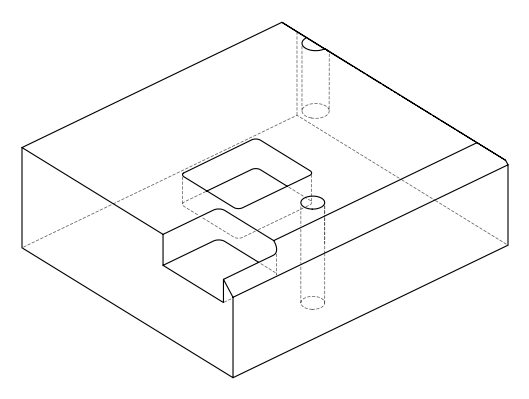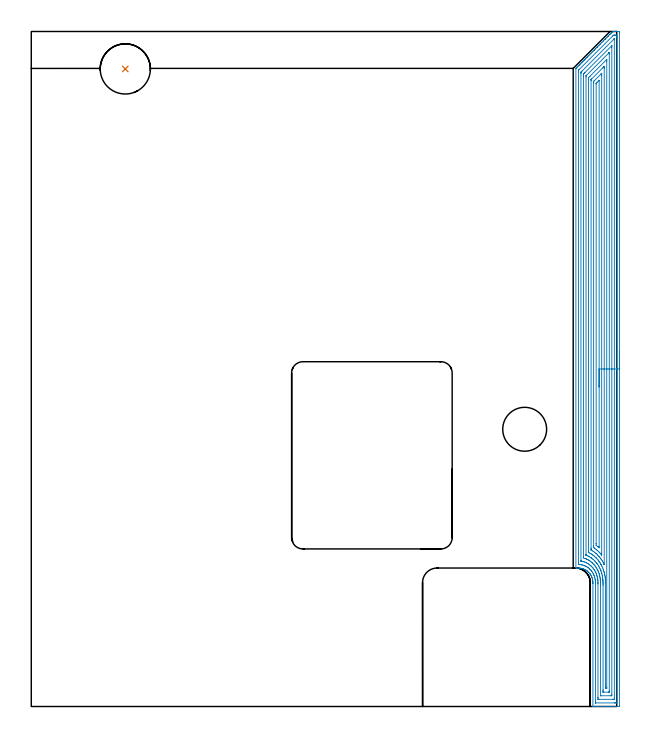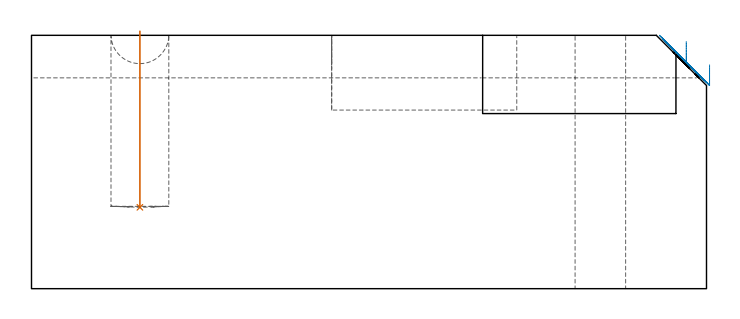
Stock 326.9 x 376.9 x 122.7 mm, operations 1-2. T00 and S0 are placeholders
(PLAN: 10 operations, 8 tool changes, 93.2 min)
(1 INDEXABLE_INSERT_DRILL_BLIND_HOLE_FROM_SOLID | STEP1POCKET | NXT0302_027 | 0.34 min | 51052 mm3)
(2 AREA_MILL | FG_CHAMFER_SURFACE | UGT0205_001 | 25.02 min | 111146 mm3)
(3 AREA_MILL_1 | FG_CHAMFER_SURFACE_1 | UGT0205_001 | 19.61 min | 64029 mm3)
(4 MILL_RECTANGULAR_POCKET | POCKET_RECTANGULAR_STRAIGHT | NXT0201_011 | Follow Part, ap 3, ae 75% | 27.67 min | 337800 mm3)
(5 MILL_SLOT | SLOT_PARTIAL_RECTANGULAR | NXT0201_012 | Follow Part, ap 4, ae 75% | 18.81 min | 269840 mm3)
(6 SPOT_DRILL | STEP1HOLE | NXT0321_9005460120000 | 0.05 min | 175 mm3)
(7 DRILL_BLIND_HOLE_INTO_CENTER | STEP1HOLE | NXT0301_035 | 0.05 min | 180 mm3)
(8 GUN_DRILL_THROUGH_HOLE | STEP1HOLE | UGT0307_002 | 0.56 min | 3203 mm3)
(9 SPADE_DRILL_TO_ENLARGE_THROUGH_HOLE | STEP1HOLE | UGT0306_006 | 0.52 min | 19521 mm3)
(10 DRILL_TO_ENLARGE_THROUGH_HOLE | STEP1HOLE | UGT0301_058 | 0.54 min | 34685 mm3)
(TOOL NXT0302_027 | Index. Insert Drill 28mm [880-D2800L32-05] | D28 PA176 FL140 Z2)
(TOOL UGT0205_001 | Chamfer Mill 20 x 3 x 45 deg. | D20 FL50 Z2)
(TOOL NXT0201_011 | ENDMILL 12mm [2P460-1200-NA 1630] | D12 FL38 Z6)
(TOOL NXT0201_012 | ENDMILL 16mm [2P460-1600-NA 1630] | D16 FL38 Z6)
(TOOL NXT0321_9005460120000 | NC Spot Drill, 142deg, 12mm, Carbide, Uncoated | D12 PA142 FL30 Z2)
(TOOL NXT0301_035 | Carbide Drill 6.4mm [860.1-0640-032A1-MM 2214] | D6.4 PA140 FL53 Z2)
(TOOL UGT0307_002 | Gun Drill 6 mm | D6 PA130 FL24 Z1)
(TOOL UGT0306_006 | Spade Drill 15.5mm | D15.5 PA132 FL10 Z2)
(TOOL UGT0301_058 | Twist Drill 24.5 mm | D24.5 PA118 FL160 Z2)
(OP 1 INDEXABLE_INSERT_DRILL_BLIND_HOLE_FROM_SOLID)
G17 G21 G94 G90
T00 M6
G54
G17 G0 G90 X52.5 Y356. S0 M3
G43 Z132.7 H1
G94 G81 G98 Z39.4 F250. R124.7
G80
M5
M2
(OP 2 AREA_MILL)
G17 G21 G94 G90
T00 M6
G54
G17 G0 G90 X328.4 Y198.45 S1061 M3
G43 Z132.7 H0
Z108.4
G94 G1 Y198.412 Z107.528 F250.
Y198.298 Z106.664
Y198.109 Z105.812
Y197.847 Z104.98
Y197.513 Z104.174
Y197.11 Z103.4
Y196.641 Z102.664
Y196.11 Z101.972
Y195.521 Z101.329
Y194.878 Z100.74
Y194.186 Z100.209
Y193.45 Z99.74
Y192.676 Z99.337
Y191.87 Z99.003
Y191.038 Z98.741
Y190.186 Z98.552
Y189.322 Z98.438
Y188.45 Z98.4
Y0.632
X328.398 Y0.056
X328.396 Y0.003 Z98.402
X328.395 Y0.001 Z98.403
X318.706 Y0. Z108.09
X316.25 Z110.544
X315.728 Z111.069
X315.36 Z111.436
X313.86 Z112.933
X313.774 Y0.002 Z113.019
X313.603 Y0.01 Z113.189
X313.6 Y0.185 Z113.2
X313.597 Y68.673 Z113.201
Y68.706
Y69.111 Z113.2
X313.585 Y69.499 Z113.208
X313.584 Y69.558 Z113.211
X313.554 Y70.006 Z113.246
X313.495 Y70.452 Z113.304
X313.41 Y70.9 Z113.388
X313.314 Y71.287 Z113.481
X313.301 Y71.346 Z113.496
X313.162 Y71.795 Z113.634
X313.005 Y72.24 Z113.793
X312.976 Y72.314 Z113.822
X312.877 Y72.526 Z113.922
X312.783 Y72.727 Z114.016
X312.572 Y73.134 Z114.225
X312.339 Y73.523 Z114.459
X312.287 Y73.603 Z114.511
X312.089 Y73.905 Z114.709
X312.002 Y74.028 Z114.797
X311.977 Y74.06 Z114.822
X311.82 Y74.259 Z114.979
X311.63 Y74.484 Z115.17
X311.232 Y74.922 Z115.567
X311.203 Y74.95 Z115.596
X310.767 Y75.339 Z116.032
X310.617 Y75.461 Z116.181
X310.463 Y75.587 Z116.334
X310.316 Y75.708 Z116.482
X310.237 Y75.766 Z116.563
X310.168 Y75.816 Z116.63
X310.018 Y75.912 Z116.777
X309.802 Y76.053 Z116.995
X309.43 Y76.274 Z117.369
X308.991 Y76.5 Z117.809
X308.531 Y76.71 Z118.268
X308.411 Y76.752 Z118.388
X308.237 Y76.813 Z118.557
X308.094 Y76.864 Z118.701
X307.656 Y76.999 Z119.142
X307.215 Y77.108 Z119.584
X306.77 Y77.192 Z120.028
X306.456 Y77.233 Z120.34
X306.326 Y77.251 Z120.47
X306.132 Y77.264 Z120.665
X305.882 Y77.281 Z120.914
X304.995 Y77.298 Z121.801
X304.676 Y77.299 Z122.119
X304.419 Y77.301 Z122.376
X304.103 Y77.31 Z122.69
X304.1 Y77.548 Z122.7
Y356.144
X304.103 Y356.295 Z122.689
X304.165 Y356.367 Z122.631
X304.718 Y356.918 Z122.082
X304.987 Y357.188 Z121.811
X305.121 Y357.323 Z121.675
X305.513 Y357.713 Z121.287
X305.62 Y357.82 Z121.18
X305.881 Y358.082 Z120.917
X306.011 Y358.213 Z120.785
X306.392 Y358.592 Z120.408
X306.523 Y358.723 Z120.277
X306.776 Y358.977 Z120.023
X306.902 Y359.103 Z119.895
X307.27 Y359.47 Z119.53
X307.425 Y359.625 Z119.374
X307.67 Y359.871 Z119.128
X307.792 Y359.994 Z119.004
X308.149 Y360.349 Z118.651
X308.328 Y360.528 Z118.472
X308.564 Y360.765 Z118.234
X308.682 Y360.884 Z118.114
X309.027 Y361.227 Z117.773
X309.23 Y361.43 Z117.569
X309.459 Y361.66 Z117.339
X309.573 Y361.774 Z117.224
X309.905 Y362.106 Z116.894
X310.133 Y362.333 Z116.667
X310.353 Y362.554 Z116.445
X310.463 Y362.665 Z116.333
X311.035 Y363.235 Z115.764
X311.247 Y363.448 Z115.551
X311.353 Y363.555 Z115.443
X311.798 Y363.999 Z115.001
X312.244 Y364.445 Z114.553
X312.689 Y364.889 Z114.111
X313.134 Y365.336 Z113.662
X313.579 Y365.779 Z113.22
X314.024 Y366.226 Z112.772
X314.229 Y366.43 Z112.57
X314.298 Y366.498 Z112.502
X314.915 Y367.116 Z111.882
X315.124 Y367.324 Z111.676
X315.176 Y367.376 Z111.624
X315.805 Y368.007 Z110.991
X316.018 Y368.218 Z110.781
X316.054 Y368.254 Z110.746
X316.695 Y368.897 Z110.101
X316.933 Y369.133 Z109.867
X317.585 Y369.787 Z109.211
X317.807 Y370.007 Z108.993
X318.476 Y370.677 Z108.32
X318.689 Y370.889 Z108.111
X319.366 Y371.568 Z107.43
X319.568 Y371.768 Z107.232
X319.596 Y371.796 Z107.204
X320.256 Y372.458 Z106.54
X320.446 Y372.646 Z106.354
X320.49 Y372.69 Z106.31
X321.147 Y373.348 Z105.65
X321.325 Y373.525 Z105.475
X321.385 Y373.585 Z105.415
X322.037 Y374.239 Z104.76
X322.203 Y374.403 Z104.597
X322.279 Y374.479 Z104.521
X322.927 Y375.129 Z103.869
X323.082 Y375.282 Z103.718
X323.173 Y375.373 Z103.627
X323.818 Y376.019 Z102.979
X323.96 Y376.16 Z102.84
X324.068 Y376.268 Z102.732
X324.263 Y376.464 Z102.535
X324.365 Y376.566 Z102.433
X324.573 Y376.773 Z102.226
X324.665 Y376.864 Z102.134
X324.701 Y376.895 Z102.098
X324.708 Y376.9 Z102.091
X326.044 Z100.751
X327.302 Z99.494
X327.824 Y376.897 Z98.971
X328.391 Y376.892 Z98.405
X328.393 Y376.839 Z98.403
X328.399 Y376.268 Z98.401
X328.4 Y375.689 Z98.4
Y188.45
X326.986 Z99.814
X326.985 Y2.317 Z99.815
X326.983 Y2.213 Z99.817
X326.979 Y2.014 Z99.821
X326.934 Y2.01 Z99.866
X326.461 Y2.002 Z100.339
X326.044 Y2. Z100.756
X325.572 Z101.228
X315.22 Y2.001 Z111.58
X315.108 Y2.004 Z111.692
X315.035 Y2.009 Z111.765
X315.021 Y2.011 Z111.779
X315.019 Y2.029 Z111.781
X315.017 Y2.074 Z111.783
X315.015 Y2.421 Z111.785
X315.014 Y2.768 Z111.786
X315.013 Y68.059 Z111.787
X315.011 Y68.604 Z111.789
X315.007 Y68.958 Z111.793
X314.996 Y69.499 Z111.804
X314.977 Y69.883 Z111.823
X314.934 Y70.393 Z111.866
X314.869 Y70.886 Z111.931
X314.795 Y71.287 Z112.005
X314.627 Y72.024 Z112.173
X314.582 Y72.182 Z112.218
X314.469 Y72.552 Z112.331
X314.284 Y73.076 Z112.516
X314.165 Y73.382 Z112.635
X313.884 Y73.971 Z112.916
X313.579 Y74.534 Z113.221
X313.38 Y74.865 Z113.42
X312.992 Y75.454 Z113.808
X312.752 Y75.759 Z114.048
X312.689 Y75.834 Z114.111
X312.304 Y76.264 Z114.496
X311.932 Y76.654 Z114.868
X311.798 Y76.774 Z115.002
X310.987 Y77.469 Z115.813
X310.908 Y77.526 Z115.892
X310.878 Y77.548 Z115.922
X310.357 Y77.883 Z116.443
X310.018 Y78.084 Z116.782
X309.334 Y78.442 Z117.466
X309.127 Y78.537 Z117.673
X308.958 Y78.613 Z117.842
X308.237 Y78.857 Z118.563
X307.661 Y79.022 Z119.139
X307.347 Y79.091 Z119.453
X306.57 Y79.223 Z120.23
X306.456 Y79.233 Z120.344
X305.616 Y79.287 Z121.184
X305.566 Y79.292 Z121.234
X305.524 Y79.298 Z121.276
X305.52 Y79.337 Z121.28
X305.517 Y79.386 Z121.283
X305.514 Y80.231 Z121.286
Y80.283
Y353.96
X305.518 Y354.803 Z121.282
X305.52 Y354.849 Z121.28
X305.566 Y355.304 Z121.234
X305.759 Y355.504 Z121.041
X305.948 Y355.697 Z120.852
X324.73 Y374.479 Z102.07
X324.945 Y374.689 Z101.855
X325.153 Y374.89 Z101.647
X325.627 Y374.897 Z101.173
X326.044 Y374.898 Z100.756
X326.518 Y374.897 Z100.282
X326.934 Y374.89 Z99.866
X326.979 Y374.479 Z99.821
X326.982 Y374.431 Z99.818
X326.986 Y373.585 Z99.814
Y373.533
Y188.45
X325.572 Z101.228
X325.571 Y5.104 Z101.229
X325.57 Y4.685 Z101.23
X325.566 Y4.21 Z101.234
X325.564 Y4.01 Z101.236
X325.359 Y4.003 Z101.441
X325.153 Y4.001 Z101.647
X324.472 Y4. Z102.328
X317.14 Y4.001 Z109.66
X316.455 Y4.004 Z110.345
X316.444 Y4.01 Z110.356
X316.435 Y4.023 Z110.365
X316.433 Y4.21 Z110.367
X316.429 Y4.925 Z110.371
X316.428 Y5.104 Z110.372
X316.426 Y68.427 Z110.374
X316.425 Y68.604 Z110.375
X316.417 Y69.331 Z110.383
X316.411 Y69.499 Z110.389
X316.371 Y70.271 Z110.429
X316.361 Y70.393 Z110.439
X316.319 Y70.801 Z110.481
X316.263 Y71.274 Z110.537
X316.261 Y71.287 Z110.539
X316.25 Y71.357 Z110.55
X316.078 Y72.182 Z110.722
X316.029 Y72.404 Z110.771
X315.934 Y72.781 Z110.866
X315.847 Y73.076 Z110.953
X315.655 Y73.673 Z111.145
X315.548 Y73.971 Z111.252
X315.36 Y74.45 Z111.44
X315.165 Y74.865 Z111.635
X314.98 Y75.246 Z111.82
X314.696 Y75.759 Z112.104
X314.469 Y76.141 Z112.331
X314.129 Y76.654 Z112.671
X313.902 Y76.976 Z112.898
X313.579 Y77.381 Z113.221
X313.437 Y77.548 Z113.363
X313.08 Y77.941 Z113.72
X312.689 Y78.343 Z114.111
X312.583 Y78.442 Z114.217
X311.798 Y79.102 Z115.002
X311.497 Y79.337 Z115.303
X310.908 Y79.725 Z115.892
X310.624 Y79.893 Z116.176
X310.036 Y80.212 Z116.764
X309.999 Y80.231 Z116.801
X309.406 Y80.503 Z117.394
X309.127 Y80.608 Z117.673
X308.549 Y80.813 Z118.251
X308.237 Y80.899 Z118.563
X307.848 Y81.001 Z118.952
X307.361 Y81.111 Z119.439
X307.347 Y81.114 Z119.453
X307.275 Y81.126 Z119.525
X307.034 Y81.175 Z119.766
X306.934 Y81.2 Z119.866
X306.932 Y81.206 Z119.868
X306.93 Y81.231 Z119.87
X306.929 Y81.336 Z119.871
X306.928 Y81.546 Z119.872
X306.929 Y353.434 Z119.871
X306.931 Y353.908 Z119.869
X306.933 Y354.118 Z119.867
X306.935 Y354.219 Z119.865
X306.984 Y354.273 Z119.816
X307.347 Y354.646 Z119.453
X307.424 Y354.725 Z119.376
X325.456 Y372.757 Z101.344
X325.514 Y372.812 Z101.286
X325.555 Y372.848 Z101.245
X325.566 Y372.855 Z101.234
X325.567 Y372.852 Z101.233
X325.57 Y372.823 Z101.23
X325.571 Y372.75 Z101.229
Y372.69
X325.572 Y188.45 Z101.228
X324.157 Z102.643
Y6.893
X324.151 Y6.111 Z102.649
X324.144 Y6.01 Z102.656
X324.039 Y6.007 Z102.761
X323.817 Y6.003 Z102.983
X323.373 Y6. Z103.427
X318.031 Z108.769
X317.92 Y6.004 Z108.88
X317.866 Y6.01 Z108.934
X317.849 Y6.014 Z108.951
X317.843 Y6.083 Z108.957
X317.841 Y67.9 Z108.959
X317.84 Y68.604 Z108.96
X317.838 Y68.798 Z108.962
X317.826 Y69.499 Z108.974
X317.819 Y69.711 Z108.981
X317.781 Y70.393 Z109.019
X317.76 Y70.665 Z109.04
X317.693 Y71.287 Z109.107
X317.642 Y71.678 Z109.158
X317.547 Y72.182 Z109.253
X317.424 Y72.791 Z109.376
X317.357 Y73.076 Z109.443
X317.14 Y73.905 Z109.66
X317.12 Y73.971 Z109.68
X317.11 Y74.001 Z109.69
X316.813 Y74.865 Z109.987
X316.604 Y75.404 Z110.196
X316.442 Y75.759 Z110.358
X316.25 Y76.159 Z110.55
X315.993 Y76.654 Z110.807
X315.676 Y77.23 Z111.124
X315.478 Y77.548 Z111.322
X315.36 Y77.727 Z111.44
X314.864 Y78.442 Z111.936
X314.469 Y78.935 Z112.331
X314.112 Y79.337 Z112.688
X313.579 Y79.9 Z113.221
X313.217 Y80.231 Z113.583
X312.689 Y80.679 Z114.111
X312.13 Y81.126 Z114.67
X311.798 Y81.344 Z115.002
X311.195 Y81.731 Z115.605
X310.908 Y81.885 Z115.892
X310.653 Y82.02 Z116.147
X310.018 Y82.323 Z116.782
X309.812 Y82.419 Z116.988
X309.494 Y82.546 Z117.306
X309.127 Y82.666 Z117.673
X308.35 Y82.914 Z118.45
X308.343 Y83.702 Z118.457
Y83.809
Y352.12
X308.347 Y352.904 Z118.453
X308.35 Y353.014 Z118.45
X308.363 Y353.202 Z118.437
X308.487 Y353.332 Z118.313
X308.648 Y353.496 Z118.152
X309.057 Y353.908 Z117.743
X309.127 Y353.979 Z117.673
X324.02 Y368.87 Z102.78
X324.113 Y368.96 Z102.687
X324.144 Y368.986 Z102.656
X324.15 Y368.989 Z102.65
X324.152 Y368.972 Z102.648
X324.154 Y368.877 Z102.646
X324.157 Y368.325 Z102.643
Y368.218
Y188.45
X322.743 Z104.057
X322.742 Y8.682 Z104.058
X322.741 Y8.422 Z104.059
X322.736 Y8.158 Z104.064
X322.73 Y8.01 Z104.07
X322.652 Y8.006 Z104.148
X322.482 Y8.003 Z104.318
X322.27 Y8. Z104.53
X319.599 Y8.001 Z107.201
X319.4 Y8.005 Z107.4
X319.301 Y8.01 Z107.499
X319.263 Y8.015 Z107.537
X319.262 Y8.043 Z107.538
X319.258 Y8.343 Z107.542
X319.257 Y8.682 Z107.543
Y9.239
X319.256 Y67.71 Z107.545
X319.255 Y68.269
X319.253 Y68.604 Z107.547
X319.247 Y69.171 Z107.553
X319.24 Y69.499 Z107.56
X319.216 Y70.097 Z107.584
X319.199 Y70.393 Z107.601
X319.148 Y71.059 Z107.652
X319.124 Y71.287 Z107.676
X319.03 Y72.072 Z107.77
X319.013 Y72.182 Z107.787
X318.921 Y72.694 Z107.879
X318.843 Y73.076 Z107.957
X318.822 Y73.176 Z107.978
X318.63 Y73.971 Z108.17
X318.524 Y74.369 Z108.276
X318.378 Y74.865 Z108.422
X318.113 Y75.676 Z108.687
X318.083 Y75.759 Z108.717
X318.031 Y75.898 Z108.769
X317.715 Y76.654 Z109.085
X317.443 Y77.244 Z109.357
X317.288 Y77.548 Z109.512
X317.14 Y77.828 Z109.66
X316.795 Y78.442 Z110.005
X316.59 Y78.783 Z110.21
X316.25 Y79.309 Z110.55
X316.231 Y79.337 Z110.569
X316.19 Y79.397 Z110.61
X315.887 Y79.823 Z110.913
X315.721 Y80.042 Z111.079
X315.573 Y80.231 Z111.227
X315.36 Y80.489 Z111.44
X314.782 Y81.126 Z112.018
X314.469 Y81.456 Z112.331
X313.858 Y82.02 Z112.942
X313.579 Y82.256 Z113.221
X312.77 Y82.914 Z114.03
X312.689 Y82.971 Z114.111
X312.517 Y83.087 Z114.283
X311.798 Y83.532 Z115.002
X311.306 Y83.809 Z115.494
X310.908 Y84.009 Z115.892
X310.516 Y84.202 Z116.284
X310.018 Y84.414 Z116.782
X309.814 Y84.502 Z116.986
X309.776 Y84.521 Z117.024
X309.763 Y84.53 Z117.037
X309.762 Y84.547 Z117.038
X309.758 Y84.616 Z117.042
X309.757 Y84.703 Z117.043
Y84.965
X309.758 Y351.486 Z117.042
X309.763 Y352.12 Z117.037
X309.764 Y352.148 Z117.036
X309.782 Y352.173 Z117.018
X309.82 Y352.217 Z116.98
X309.869 Y352.269 Z116.931
X322.482 Y364.884 Z104.318
X322.605 Y365.002 Z104.195
X322.686 Y365.079 Z104.114
X322.736 Y365.123 Z104.064
X322.738 Y365.077 Z104.062
X322.741 Y364.903 Z104.059
X322.743 Y364.641 Z104.057
Y364.379
Y188.45
X321.329 Z105.471
X321.328 Y10.735 Z105.472
X321.327 Y10.47 Z105.473
X321.322 Y10.156 Z105.478
X321.319 Y10.01 Z105.481
X321.165 Y10.005 Z105.635
X320.702 Y10.01 Z106.098
X320.673 Y10.47 Z106.127
X320.672 Y10.5 Z106.128
X320.671 Y11.365 Z106.129
X320.669 Y68.637 Z106.131
X320.661 Y69.499 Z106.139
X320.66 Y69.541 Z106.14
X320.622 Y70.393 Z106.178
X320.618 Y70.477 Z106.182
X320.554 Y71.287 Z106.246
X320.539 Y71.451 Z106.261
X320.451 Y72.182 Z106.349
X320.414 Y72.471 Z106.386
X320.306 Y73.076 Z106.494
X320.209 Y73.571 Z106.591
X320.12 Y73.971 Z106.68
X319.942 Y74.734 Z106.858
X319.907 Y74.865 Z106.893
X319.811 Y75.213 Z106.989
X319.644 Y75.759 Z107.156
X319.567 Y76.005 Z107.233
X319.343 Y76.654 Z107.457
X319.04 Y77.429 Z107.76
X318.99 Y77.548 Z107.81
X318.921 Y77.707 Z107.879
X318.57 Y78.442 Z108.23
X318.201 Y79.166 Z108.599
X318.105 Y79.337 Z108.695
X318.031 Y79.466 Z108.769
X317.569 Y80.231 Z109.231
X317.14 Y80.873 Z109.66
X316.964 Y81.126 Z109.836
X316.409 Y81.861 Z110.391
X316.278 Y82.02 Z110.522
X316.25 Y82.052 Z110.55
X315.457 Y82.914 Z111.343
X315.36 Y83.011 Z111.44
X314.509 Y83.809 Z112.291
X314.469 Y83.843 Z112.331
X314.253 Y84.026 Z112.547
X313.579 Y84.563 Z113.221
X313.397 Y84.703 Z113.403
X312.689 Y85.16 Z114.111
X312.425 Y85.326 Z114.375
X311.96 Y85.597 Z114.84
X311.313 Y85.942 Z115.487
X311.178 Y86.029 Z115.622
X311.174 Y86.224 Z115.626
X311.173 Y86.492 Z115.627
X311.171 Y87.122 Z115.629
X311.172 Y350.331 Z115.628
X311.174 Y350.958 Z115.626
X311.178 Y351.092 Z115.622
X311.18 Y351.12 Z115.62
X311.203 Y351.147 Z115.597
X311.275 Y351.225 Z115.525
X311.982 Y351.935 Z114.818
X321.205 Y361.157 Z105.595
X321.317 Y361.259 Z105.483
X321.322 Y361.225 Z105.478
X321.325 Y361.063 Z105.475
X321.327 Y360.832 Z105.473
X321.329 Y360.433 Z105.471
Y360.169
Y188.45
X319.915 Z106.885
X319.914 Y79.305 Z106.886
X319.913 Y79.235 Z106.887
X319.912 Y79.234 Z106.888
X319.908 Y79.237 Z106.892
X319.898 Y79.249 Z106.902
X319.856 Y79.337 Z106.944
X319.811 Y79.428 Z106.989
X319.395 Y80.231 Z107.405
X318.921 Y81.08 Z107.879
X318.894 Y81.126 Z107.906
X318.854 Y81.193 Z107.946
X318.318 Y82.02 Z108.482
X318.031 Y82.444 Z108.769
X317.678 Y82.914 Z109.122
X317.14 Y83.597 Z109.66
X316.952 Y83.809 Z109.848
X316.25 Y84.569 Z110.55
X316.119 Y84.703 Z110.681
X315.36 Y85.404 Z111.44
X315.143 Y85.597 Z111.657
X314.469 Y86.143 Z112.331
X314.028 Y86.492 Z112.772
X313.579 Y86.782 Z113.221
X312.791 Y87.283 Z114.009
X312.689 Y87.343 Z114.111
X312.619 Y87.386 Z114.181
X312.592 Y87.417 Z114.208
X312.59 Y87.439 Z114.21
X312.587 Y87.488 Z114.213
X312.585 Y88.281 Z114.215
Y88.384
X312.586 Y349.644 Z114.214
X312.587 Y349.852 Z114.213
X312.59 Y349.99 Z114.21
X312.594 Y350.085 Z114.206
X312.609 Y350.103 Z114.191
X312.689 Y350.189 Z114.111
X312.758 Y350.261 Z114.042
X312.828 Y350.331 Z113.972
X319.089 Y356.592 Z107.711
X319.452 Y356.953 Z107.348
X319.811 Y357.307 Z106.989
X319.903 Y357.394 Z106.897
X319.911 Y357.387 Z106.889
X319.912 Y357.384 Z106.888
X319.914 Y356.592 Z106.886
X319.915 Y356.488 Z106.885
Y188.45
X318.5 Z108.3
Y85.597
Y85.126
X318.496 Y84.703 Z108.304
X318.494 Y84.606 Z108.306
X318.491 Y84.595 Z108.309
X318.455 Y84.635 Z108.345
X318.397 Y84.703 Z108.403
X318.031 Y85.15 Z108.769
X317.627 Y85.597 Z109.173
X317.14 Y86.122 Z109.66
X316.765 Y86.492 Z110.035
X316.25 Y86.968 Z110.55
X315.777 Y87.386 Z111.023
X315.36 Y87.726 Z111.44
X314.661 Y88.281 Z112.139
X314.469 Y88.411 Z112.331
X314.093 Y88.659 Z112.707
X314.037 Y88.7 Z112.763
X314.021 Y88.714 Z112.779
X314.007 Y88.745 Z112.793
X314.003 Y89.175 Z112.797
X314. Y89.646 Z112.8
Y348.119
X314.002 Y348.542 Z112.798
X314.006 Y349.008 Z112.794
X314.013 Y349.055 Z112.787
X314.041 Y349.086 Z112.759
X314.116 Y349.165 Z112.684
X314.383 Y349.437 Z112.417
X318.031 Y353.084 Z108.769
X318.444 Y353.493 Z108.356
X318.474 Y353.52 Z108.326
X318.489 Y353.532 Z108.311
X318.494 Y353.519 Z108.306
X318.497 Y353.494 Z108.303
X318.499 Y353.438 Z108.301
X318.5 Y353.014 Z108.3
Y352.542
Y188.45
X317.086 Z109.714
Y89.175
X317.082 Y88.791 Z109.718
X317.079 Y88.617 Z109.721
X316.955 Y88.722 Z109.845
X316.423 Y89.175 Z110.377
X316.25 Y89.316 Z110.55
X315.544 Y89.884 Z111.256
X315.481 Y89.945 Z111.319
X315.421 Y90.008 Z111.379
X315.419 Y90.069 Z111.381
X315.414 Y90.909 Z111.386
Y90.964
Y347.648
X315.415 Y347.858 Z111.385
X315.418 Y347.962 Z111.382
X315.421 Y348.01 Z111.379
X315.451 Y348.044 Z111.349
X315.65 Y348.25 Z111.15
X315.938 Y348.542 Z110.862
X316.903 Y349.507 Z109.897
X316.988 Y349.59 Z109.812
X317.054 Y349.65 Z109.746
X317.073 Y349.667 Z109.727
X317.084 Y349.493 Z109.716
X317.085 Y349.437 Z109.715
X317.086 Y349.343 Z109.714
Y188.45
Y187.578 Z109.752
Y186.713 Z109.866
Y185.862 Z110.055
Y185.03 Z110.317
Y184.224 Z110.651
Y183.45 Z111.054
Y182.714 Z111.522
Y182.022 Z112.053
Y181.379 Z112.643
Y180.79 Z113.286
Y180.258 Z113.978
Y179.79 Z114.714
Y179.387 Z115.488
Y179.053 Z116.294
Y178.791 Z117.126
Y178.602 Z117.977
Y178.488 Z118.842
Y178.45 Z119.714
G0 Z132.7
M5
M2
